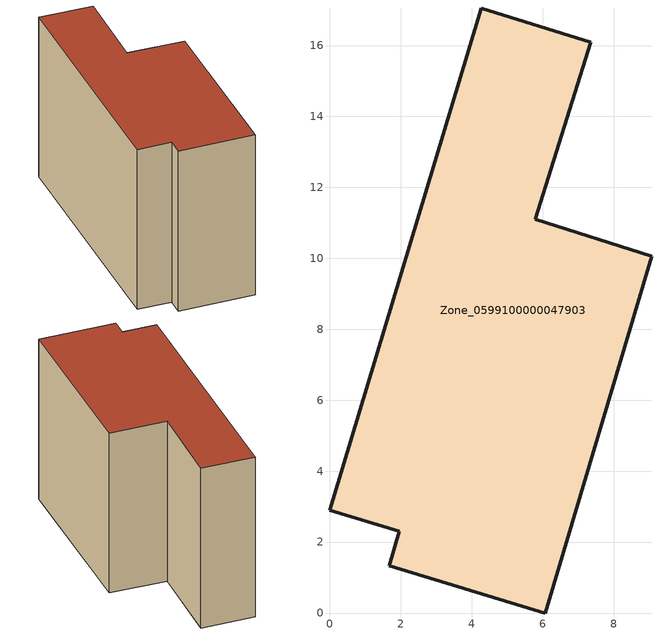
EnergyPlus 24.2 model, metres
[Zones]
Zone_0599100000047903
 floor ground (C_G): 9.07,10.06 6.07,0 1.67,1.34 1.96,2.3 0,2.9 4.27,17.06 7.35,16.09 5.79,11.11 z0
 wall outside (C_F): 5.79,11.11 7.35,16.09 4.27,17.06 0,2.9 1.96,2.3 1.67,1.34 6.07,0 9.07,10.06 5.79,11.11 z0:10.53
 roof outside (C_R): 6.07,0 9.07,10.06 5.79,11.11 7.35,16.09 4.27,17.06 0,2.9 1.96,2.3 1.67,1.34 z10.53
[BUILDING]
Pand.0599100000047903: North Axis=0; Terrain=City; Loads Convergence Tolerance Value=0.04; Temperature Convergence Tolerance Value=0.4; Solar Distribution=FullExterior; Maximum Number of Warmup Days=25; Minimum Number of Warmup Days=1
[Site:Location]
Rotterdam.The.Hague.AP_ZH_NLD Design_Conditions: Latitude=51.96; Longitude=4.45; Time Zone=1; Elevation=-4.5
[SITE:GROUNDTEMPERATURE:BUILDINGSURFACE]
18, 18, 18, 18, 18, 18, 18, 18, 18, 18, 18, 18
[MATERIAL] Thermal Absorptance=0.9; Solar Absorptance=0.7; Visible Absorptance=0.7
Name | Roughness | Thickness | Conductivity | Density | Specific Heat
G.TI.1946 | MediumSmooth | 0.15 | 1 | 540 | 1210
F.TI.1946 | Rough | 0.3 | 0.857143 | 1920 | 840
R.TI.1946 | MediumRough | 0.2 | 0.1 | 1500 | 1000
[CONSTRUCTION]
C_G: G.TI.1946
C_F: F.TI.1946
C_R: R.TI.1946
[ZONE]
Zone_0599100000047903: Type=1; Multiplier=1; Ceiling Height=Autocalculate; Volume=Autocalculate; Floor Area=autocalculate; Part of Total Floor Area=Yes
[ZONEINFILTRATION:DESIGNFLOWRATE]
Infil_Zone_0599100000047903: Zone or ZoneList or Space or SpaceList=Zone_0599100000047903; Schedule=AlwaysOn; Design Flow Rate Calculation Method=Flow/Area; Flow Rate per Floor Area=0.003; Constant Term Coefficient=1; Temperature Term Coefficient=0; Velocity Term Coefficient=0; Velocity Squared Term Coefficient=0
[HVACTEMPLATE:ZONE:IDEALLOADSAIRSYSTEM]
Zone_0599100000047903: Maximum Heating Supply Air Temperature=50; Minimum Cooling Supply Air Temperature=13; Maximum Heating Supply Air Humidity Ratio=0.0156; Minimum Cooling Supply Air Humidity Ratio=0.0077; Heating Limit=NoLimit; Cooling Limit=NoLimit; Dehumidification Control Type=ConstantSensibleHeatRatio; Cooling Sensible Heat Ratio=0.7; Dehumidification Setpoint=60; Humidification Control Type=None; Humidification Setpoint=30; Outdoor Air Method=None; Outdoor Air Flow Rate per Person=0.00944; Outdoor Air Flow Rate per Zone Floor Area=0; Outdoor Air Flow Rate per Zone=0; Demand Controlled Ventilation Type=None; Outdoor Air Economizer Type=NoEconomizer; Heat Recovery Type=None; Sensible Heat Recovery Effectiveness=0.7; Latent Heat Recovery Effectiveness=0.65
[ZONECONTROL:THERMOSTAT]
ThermostatControl_Zone_0599100000047903: Zone or ZoneList=Zone_0599100000047903; Control Type Schedule=DualSetpointControlType; Control 1=Thermostat_Zone_0599100000047903; Temperature Difference Between Cutout And Setpoint=0
[THERMOSTATSETPOINT:DUALSETPOINT]
Thermostat_Zone_0599100000047903: Heating Setpoint Temperature Schedule=HeatingSetpoint_Zone_0599100000047903; Cooling Setpoint Temperature Schedule=CoolingSetpoint_Zone_0599100000047903
[SCHEDULE:COMPACT]
HeatingSetpoint_Zone_0599100000047903: Through: 12/31, For: AllDays, Until: 24:00, 21
CoolingSetpoint_Zone_0599100000047903: Through: 12/31, For: AllDays, Until: 24:00, 24
DualSetpointControlType: Through: 12/31, For: AllDays, Until: 24:00, 4
AlwaysOn: Through: 12/31, For: AllDays, Until: 24:00, 1
